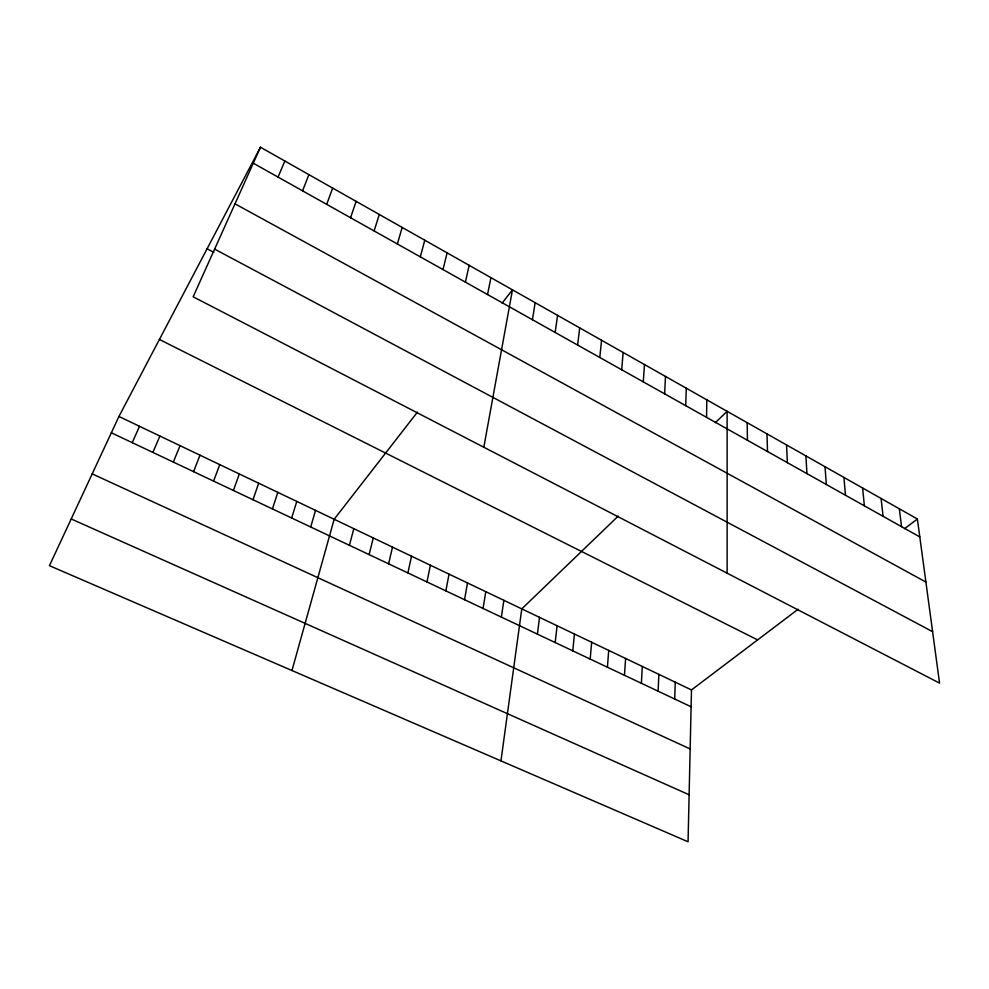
<?xml version="1.0" encoding="UTF-8"?>
<svg xmlns="http://www.w3.org/2000/svg" width="989" height="989" viewBox="0 0 989 989"><rect width="100%" height="100%" fill="white"/><g stroke="black" fill="none" stroke-linecap="round" stroke-linejoin="round"><path stroke-width="1.48" d="M727.125 573.175L727.125 411.325L715.344 422.662M706.554 417.346L706.826 399.84M798.135 609.236L691.484 689.939L688.06 841.775L49.45 565.683L118.94 416.468L260.466 147.225L917.384 519.002L939.55 683.127L193.152 296.787L260.466 147.225M674.696 699.025L675.252 682.187M685.723 405.675L686.292 388.22M658.118 691.187L658.859 674.35M664.645 393.845L665.486 376.45M641.379 683.288L642.306 666.45M643.295 381.878L644.445 364.533M624.479 675.289L625.592 658.464M607.419 667.229L608.705 650.403M621.685 369.762L623.132 352.48M590.186 659.082L591.669 642.257M572.767 650.861L574.461 634.036M599.791 357.486L601.547 340.265M555.188 642.541L557.079 625.74M577.613 345.05L579.702 327.891M537.423 634.147L539.512 617.346M500.953 760.887L521.784 608.878L618.236 516.085M555.163 332.465L557.573 315.367M501.361 617.111L503.871 600.323M532.416 319.707L535.16 302.683M483.052 608.458L485.784 591.682M464.546 599.705L467.5 582.954M483.819 447.238L512.463 289.839L502.128 303.141M445.866 590.878L449.043 574.139M487.528 294.537L490.94 277.662M426.976 581.952L430.388 565.226M407.888 572.928L411.535 556.226M465.399 282.137L469.157 265.336M388.615 563.817L392.497 547.127M442.998 269.577L447.102 252.85M369.12 554.606L373.261 537.942M349.426 545.298L353.815 528.658M420.325 256.856L424.776 240.216M291.965 670.53L334.158 519.262L417.445 412.104M397.355 243.986L402.177 227.421M310.682 526.989L315.565 510.386M291.656 518.001L296.787 501.423M374.102 230.944L379.294 214.477M272.445 508.915L277.822 492.361M350.551 217.741L356.127 201.36M253.023 499.742L258.661 483.201M233.404 490.47L239.313 473.966M326.704 204.364L332.663 188.083M213.587 481.099L219.756 464.62M302.547 190.815L308.902 174.645M193.56 471.642L200.013 455.187M173.322 462.073L180.06 445.656M278.07 177.093L284.844 161.022M152.887 452.418L159.897 436.025M132.217 442.652L139.523 426.296M904.539 528.732L917.384 519.002M71.208 518.965L689.123 794.773M92.212 473.879L690.149 748.945M111.337 432.786L691.101 706.776M118.94 416.468L691.484 689.939M159.414 339.462L757.611 639.895M207.084 248.771L213.847 252.368M214.613 249.104L932.602 631.674M234.986 203.821L925.902 582.064M253.283 163.197L919.807 536.916M899.335 508.791L901.535 526.68M881.088 498.468L883.066 516.32M862.618 488.01L864.374 505.836M843.938 477.44L845.459 495.229M825.036 466.746L826.322 484.499M805.911 455.917L806.95 473.644M786.564 444.976L787.355 462.654M766.994 433.887L767.513 451.528M747.177 422.674L747.449 440.278"/></g></svg>
